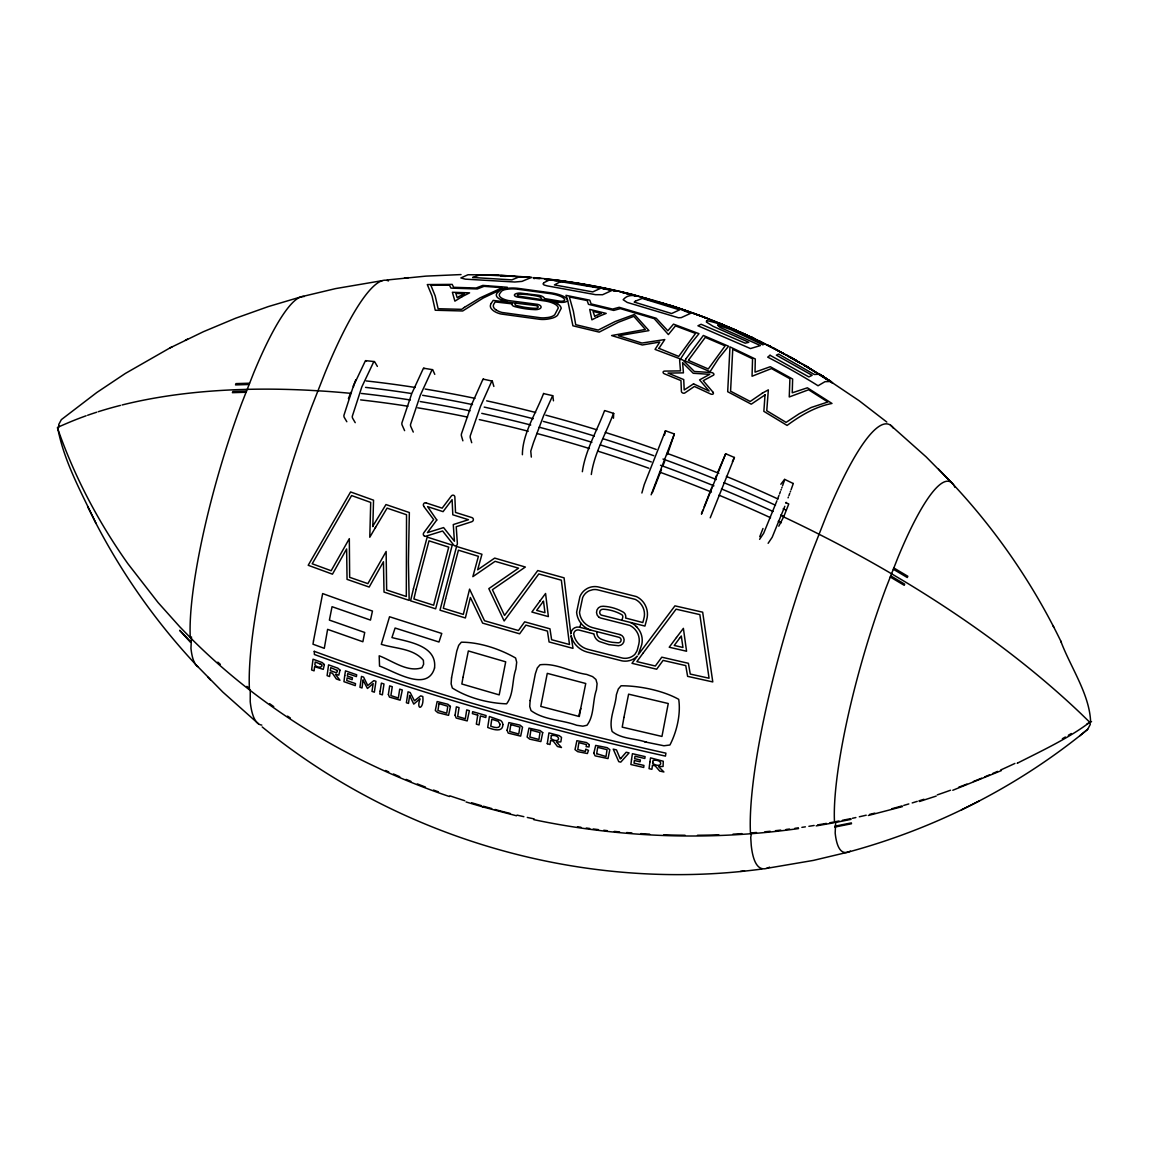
<?xml version="1.0" encoding="UTF-8"?>
<svg xmlns="http://www.w3.org/2000/svg" width="1149" height="1149" viewBox="0 0 1149 1149"><rect width="100%" height="100%" fill="white"/><g stroke="black" fill="none" stroke-linecap="round" stroke-linejoin="round"><path stroke-width="1.5" d="M372.621 526.472L385.978 504.555L409.346 512.54L408.426 561.976L409.159 600.381L384.025 592.08L383.45 561.746L369.188 587.053L347.055 579.369L346.625 548.949L332.463 574.17L308.205 565.279L350.589 491.944L373.54 500.188L372.822 526.529M197.757 666.635A185.348 33.508 -74 0 1 190.964 648.338L191.466 636.934L190.533 637.839L179.775 626.794L158.045 602.521L127.956 563.786C98.34 522.063 74.254 476.347 57.479 427.988M850.361 851.107A185.348 33.508 -74 0 1 835.179 833.054L835.682 821.65L839.029 820.989M582.356 471.708C585.344 450.322 597.049 430.746 604.546 410.624M591.304 474.508C594.292 453.123 605.997 433.546 613.494 413.439M613.451 418.236L613.681 413.539M765.234 394.768L751.274 404.175L727.69 391.708L729.974 346.869L755.295 358.991L755.022 372.147L770.275 366.718L792.638 379.055L792.236 392.8L807.388 387.802L831.977 403.457C815.388 406.645 800.523 415.521 787.094 425.417L763.855 411.342L765.047 394.667M793.284 483.485L791.087 489.747M596.906 631.735L596.834 633.085A6.937 6.837 27.9 0 0 600.668 638.916A46.491 45.859 27.9 0 0 612.345 642.32L618.435 642.837A2.844 2.815 18.6 0 0 619.167 637.336L579.197 627.124A7.296 7.167 44.2 0 0 570.809 633.717M646.442 742.254C635.541 738.333 621.595 739.166 612.13 731.468C608.41 719.432 615.577 706.836 616.367 694.772L618.306 688.983L621.078 685.781C639.103 685.694 662.844 690.448 678.714 699.339C680.94 714.29 676.732 731.87 669.924 744.997L663.935 745.773L644.804 741.881M57.823 428.419C64.057 461.711 81.579 492.835 96.056 523.484C122.641 574.557 156.12 622.011 195.387 664.122M578.651 716.344L580.705 708.56L579.297 716.516L540.777 706.405L547.283 673.357L585.746 683.497L580.705 708.56M665.501 430.918L664.381 435.313M250.252 690.348L250.223 701.694A223.624 40.43 -74 0 0 261.814 725.091M579.9 627.311L580.92 623.246A20.309 19.964 44.2 0 1 576.611 612.216L579.915 596.618A16.187 16.086 66.7 0 1 586.622 588.848L587.527 588.345A16.359 16.287 -63.2 0 1 590.485 587.196L591.505 586.938A15.957 15.928 -58.9 0 1 598.787 587.053L636.388 596.575A19.16 19.16 0 0 1 641.716 600.367L642.607 601.315A18.858 18.858 0 0 1 644.876 604.518L645.479 605.681A19.332 19.274 2.3 0 1 646.657 619.699L644.919 626.076L601.128 615.06A3.188 3.174 56.7 0 1 603.038 609.214A42.14 41.996 42.3 0 1 618.952 613.193L621.394 614.456A2.442 2.427 0 0 1 622.744 617.315L621.896 620.417M641.874 493.007L644.216 484.663L665.429 430.861M651.124 494.817L674.319 434.078L667.339 454.616M375.235 527.908L387.084 508.131L406.531 514.738L406.315 596.489L386.653 589.997L386.136 551.477L367.867 583.635L349.655 577.315L349.325 538.651L331.171 570.737L312.198 563.786L351.608 495.564L370.71 502.415L369.791 537.244L375.565 527.334M756.516 832.494L751.59 832.896L750.728 837.305L751.245 845.348A223.624 40.43 -74 0 0 769.557 867.122M710.24 517.811L734.426 457.489L725.708 453.754M304.212 296.543A185.348 33.508 -74 0 0 253.699 372.894L241.865 402.954A185.348 33.508 -74 0 0 190.246 636.977L190.533 637.839M954.963 487.334A185.348 33.508 -74 0 0 897.915 557.61L886.08 587.67A185.348 33.508 -74 0 0 834.476 821.693L835.007 822.569L851.036 819.366M782.555 485.768L784.767 479.42L793.054 483.413M543.922 393.676L552.669 395.658L543.578 415.78L533.495 442.595L530.766 451.126L531.326 457.087M781.765 487.952L782.024 487.219M790.282 491.916L790.555 491.197M780.947 490.163L781.219 489.417M789.736 493.381L788.918 495.607M780.386 491.643L779.553 493.883M788.07 497.847L788.358 497.1M778.979 495.391L777.514 499.212M786.045 503.176L786.333 502.415M776.925 500.749L763.668 533.28L759.604 539.341M784.839 506.278L772.2 537.244L768.121 543.319M348.406 398.602L350.876 392.34M355.788 379.845L353.332 386.093A3.792 1.724 -83.9 0 1 353.619 386.739M541.423 299.214L541.538 298.697A6.937 2.643 2.4 0 0 537.876 296.284A46.491 17.723 2.4 0 0 526.285 294.489L520.195 294.158A2.844 1.063 0.8 0 0 517.38 295.02A2.844 1.063 0.8 0 0 519.305 296.227L559.046 302.187A7.296 2.873 5.6 0 0 567.678 300.306L572.92 325.799L599.203 332.118L618.176 322.338L633.831 316.348L645.365 329.433L611.598 335.551L642.291 344.987L659.756 342.072L655.059 349.411L680.524 359.005L688.912 346.05L698.98 333.67L673.501 324.133L667.828 330.783L656.223 318.259L619.196 307.3L612.604 309.081L591.117 303.911L589.81 300.176L565.969 295.336L567.462 299.587A21.932 6.837 6.8 0 0 563.972 296.629L563.082 296.155A22.118 6.765 5.3 0 0 551.994 292.966L517.495 288.284A17.077 5.027 2.2 0 0 512.971 288.011L511.836 288.011A16.718 4.811 0.6 0 0 501.826 289.289L507.312 287.264L482.839 285.412L476.088 288.011L453.668 287.307L452.175 284.392L427.299 284.564L432.024 295.896L435.256 310.244L462.702 310.977L483.183 298.036L500.734 289.692L496.914 293.268A19.476 7.167 -0.8 0 0 500.964 299.645L502.817 300.449A19.677 8.89 -0.8 0 0 507.212 301.77M652.359 492.677L661.479 469.51M662.786 466.192L664.74 461.237M701.522 513.517L702.829 510.199M704.136 506.896L711.949 487.032M715.209 478.76L716.502 475.442M717.809 472.138L725.637 453.841L701.493 514.206M759.733 536.755L762.993 528.483M778.792 526.199L783.833 516.49L780.745 515.054M783.833 516.49L788.76 503.98L785.657 502.558M732.387 461.539L734.383 457.46M751.59 832.896L750.943 833.7L750.441 832.766A223.624 40.43 -74 0 1 812.716 550.414L826.246 516.016A223.624 40.43 -74 0 1 893.448 428.275M491.284 303.307L493.194 300.406L536.712 305.648M516.073 302.776L515.14 304.183A2.442 1.106 -0.8 0 0 516.404 305.476L518.817 306.079A42.14 19.332 0.9 0 0 534.644 308.305A3.188 1.479 2.5 0 0 538.019 307.415A3.188 1.479 2.5 0 0 536.727 305.634M762.606 392.987L750.211 401.461L730.577 391.191L732.746 349.296L752.552 358.804L752.049 376.24L771.51 368.57L789.909 378.739L789.248 396.965L808.609 389.77L827.84 402.006L811.223 407.478L799.216 413.726L786.088 422.387L766.756 410.724L768.351 389.856L762.261 393.188M57.45 427.385L67.475 423.076A669.695 308.923 21.5 0 1 86.146 415.78M1091.55 721.615L1086.968 723.971M848.005 852.127C931.983 829.477 1011.508 789.966 1079.672 735.877L1087.658 729.356L1090.286 724.459L1089.755 722.247L1080.922 713.658A669.695 308.923 21.5 0 0 904.68 581.566L890.087 572.906A669.695 308.923 21.5 0 0 829.679 539.657L814.11 531.728A669.695 308.923 21.5 0 0 782.512 516.389M547.599 300.277A20.51 7.942 4 0 1 557.208 303.566L558.357 302.043M780.846 484.26L784.623 479.348M543.621 393.331C536.109 413.08 522.407 433.762 522.393 454.731M300.995 296.873L268.306 306.582L235.488 318.273L203.344 331.731L170.023 347.888L125.327 373.468L96.789 392.513L61.342 419.644L58.714 424.541L59.245 426.753L59.303 425.633M1079.672 735.877L1087.658 729.356M1017.483 763.137L1017.224 763.252C1041.353 751.001 1069.547 737.802 1089.755 722.247L1090.602 721.687C1089.554 694.097 1070.322 666.865 1060.728 641.013M961.44 809.887L978.977 801.112M185.377 340.19L187.56 339.113M170.023 347.888L171.977 346.926M560.525 281.634L554.421 284.909L592.74 291.903L600.668 288.284L560.525 281.634L562.967 281.534M1001.425 770.562L952.78 790.268M919.444 801.514L936.191 796.085M902.539 806.569L868.328 815.488M301.699 296.672L335.594 288.6L382.287 280.643M847.301 852.328L813.406 860.4L766.713 868.357M842.361 820.329L850.691 818.663M834.763 826.217L851.38 822.899L851.452 823.747L834.749 827.079M816.149 825.901L833.628 822.842M798.569 828.573C710.642 840.853 620.589 837.951 533.696 819.639M387.141 279.968L425.977 276.119L461.022 274.568M262.187 726.929C400.125 839.732 585.143 892.859 761.859 869.032M404.462 278.029L408.484 277.613M740.516 871.387L744.538 870.971M249.548 383.206L235.947 383.608L235.531 384.901L249.074 384.498M246.475 391.12L232.931 391.536L232.385 392.671L245.987 392.269M585.818 285.455L587.182 285.541M477.18 275.157L480.167 275.128M496.109 274.913L467.973 274.755L460.878 277.929L465.273 279.15L514.795 282.008L521.962 281.39L531.14 277.527L496.081 274.898L497.732 274.984M500.72 276.133L505.747 276.363M533.667 278.13L539.398 278.69M554.019 280.284L559.146 280.916M544.741 279.221L548.288 279.738M365.827 360.657L374.229 361.576M583.893 284.995L586.507 285.297L583.692 284.851M563.455 281.476L566.974 282.065M582.328 284.32L581.796 284.464M554.033 280.457L556.489 280.686M584.209 284.708L585.789 285.096M583.534 284.507L585.588 284.923M423.794 368.24L432.455 369.662M601.085 287.724L600.094 287.638M249.922 690.046L249.419 689.098A223.624 40.43 -74 0 1 311.681 406.76L325.224 372.362A223.624 40.43 -74 0 1 388.477 280.93M585.171 284.995L584.353 284.837M585.2 284.765L593.717 286.345M609.085 644.632L618.478 645.724A5.774 5.702 18.6 0 0 619.943 634.535M602.32 288.385L604.762 288.873M613.48 290.74L615.979 291.228L602.507 287.982M611.799 290.051L602.737 288.112L604.173 288.672M483.269 379.156L492.102 381.051M635.727 295.896L622.83 292.492L633.286 295.25M640.955 297.031L640.524 297.045M623.404 292.909L624.869 293.268M619.929 634.593L592.697 627.67A17.58 17.321 36.5 0 1 582.227 620.158L581.624 619.124A17.407 17.106 44.2 0 1 579.527 612.36L582.672 597.537A13.199 13.113 66.7 0 1 589.293 590.73L592.683 589.71A12.984 12.955 -58.9 0 1 597.968 589.925L635.253 599.376A16.287 16.287 0 0 1 640.438 603.455L641.774 605.207A16.459 16.416 2.3 0 1 643.785 618.966L642.808 622.557L625.602 618.033A5.3 5.285 23.2 0 0 622.801 611.871L619.756 610.334A44.998 44.854 42.3 0 0 606.672 606.557L603.268 606.241A6.133 6.104 56.7 0 0 598.701 617.013M516.519 815.79L482.795 806.914M608.711 644.56L599.419 641.53A9.924 9.795 27.9 0 1 595.929 638.657L595.211 637.58A9.781 9.637 36.5 0 1 593.99 633.946L578.622 629.954A4.366 4.294 44.2 0 0 573.71 634.033L574.285 636.517A19.002 18.341 34.4 0 0 576.468 641.113A19.16 18.528 28.9 0 0 587.699 649.286L622.313 658.032A14.075 13.644 16.9 0 0 626.894 658.205L627.799 658.061A13.774 13.357 10.7 0 0 634.894 654.341L636.675 651.483A14.161 13.989 9.1 0 0 637.623 648.826L638.873 643.928A16.603 16.388 9.1 0 0 635.081 629.465L634.32 628.647A17.077 16.847 18.6 0 0 629.738 625.386L600.467 617.975A6.118 6.018 36.5 0 1 599.06 617.2L598.744 616.956M641.788 297.246L645.997 298.438M645.12 298.194L641.3 297.289M652.215 299.99L634.751 295.092A623.763 568.698 40.1 0 0 533.653 277.613M645.623 298.28L655.404 301.239C645.451 300.593 631.533 289.649 623.16 299.731L627.239 302.431L678.398 317.756L681.213 317.641L690.463 313.418L680.61 309.34L650.176 299.846M645.637 298.539L648.74 299.358M483.384 806.239L491.7 808.551M495.032 809.485L500.016 810.864A669.695 581.71 -2.8 0 0 510.199 813.449M645.35 298.41L646.298 298.683M471.65 802.778L481.56 805.708M466.063 801.973L482.623 806.871M651.612 299.745L668.833 304.93A624.568 569.43 40.1 0 1 828.989 380.376L829.635 380.764L828.386 380.104A624.568 569.43 40.1 0 0 668.23 304.657M604.676 410.566L613.623 413.367M686.973 311.135L688.036 311.48L683.511 309.857L685.35 310.575M685.594 310.675L673.17 306.424L675.296 307.257M425.92 502.845L442.15 508.16L451.342 496.009A1.996 1.853 -42.8 0 1 454.329 495.722L454.401 495.837A2.384 2.226 -40.6 0 1 454.86 497.144L455.521 512.44L471.98 517.61A2.183 2.097 -52.6 0 1 471.822 521.718L456.225 526.73L457.374 543.621A2.097 1.996 -70.8 0 1 453.826 545.229L442.609 530.996L425.791 536.238A2.025 1.925 -71 0 1 424.627 536.224L424.627 536.224M678.298 308.262L675.914 307.458M449.474 796.559C353.131 763.913 263.279 710.613 191.208 638.528M704.969 317.569L692.258 312.93L695.518 314.165M696.955 314.682L705.414 317.742M665.501 430.774L674.391 433.992M319.882 663.705C325.842 666.449 317.77 669.293 314.855 664.826L315.214 661.996L321.706 664.567M669.853 305.332L656.855 301.498M703.131 316.851L707.54 318.575M694.901 313.892L696.337 314.453M750.599 336.887L752.423 337.591M664.926 303.896L666.793 304.629M662.212 303.092L664.079 303.824M650.822 299.76L652.259 300.32M770.993 346.668L769.988 346.266L771.64 347.357L767.044 344.858L783.776 353.806L773.794 348.147M635.914 295.882L620.115 291.817L621.422 292.349M786.864 355.17L799.934 362.869L789.938 357.224M795.625 360.025L791.015 357.382L796.989 361.016L788.516 356.405M592.41 286.388L593.214 286.719M886.813 422.071L859.093 400.685L819.223 373.942L829.42 380.721M564.044 281.649L565.48 282.223M545.33 279.408L546.651 279.911M533.366 278.259L534.386 278.647M723.769 325.038C723.453 324.894 724.545 325.382 719.892 323.429L736.969 330.725L734.642 329.605M734.728 329.706L728.61 327.077M500.964 299.659L501.854 300.061M750.972 336.93L752.437 337.619M777.93 498.982L772.76 496.583A678.327 312.916 21.5 0 0 726.383 476.433M775.474 505.23L770.304 502.845A678.327 312.916 21.5 0 0 723.927 482.681M783.201 508.806L786.289 510.242M773.018 511.477L767.834 509.093A678.327 312.916 21.5 0 0 721.471 488.928M770.548 517.739L765.378 515.341A678.327 312.916 21.5 0 0 719.001 495.19M778.275 521.316L781.377 522.738M811.309 369.332L803.97 365.253L808.278 367.508M823.373 376.714L821.837 375.536L829.075 380.362M807.029 366.588L806.167 366.071L807.646 366.962M893.778 567.922L907.811 576.267L907.279 577.516L893.304 569.215M890.69 575.85L904.665 584.137L904.249 585.315L890.216 576.985M822.828 376.168L821.966 375.608M495.779 309.67L497.057 310.46A16.287 8.56 -2.6 0 0 502.156 312.499L539.226 317.598A12.984 6.995 0.9 0 0 544.511 317.828L547.929 317.497A13.199 6.219 4.2 0 0 554.752 314.725L558.285 308.004A17.407 6.851 5.6 0 0 556.389 305.131L555.8 304.686A17.58 6.808 4 0 0 545.531 301.081L518.458 297.246A5.774 2.169 0.8 0 1 514.45 294.805A5.774 2.169 0.8 0 1 520.253 293.052L539.211 295.336A9.924 3.777 2.4 0 1 542.615 296.586L543.305 297.045A9.781 3.792 4 0 1 544.425 298.539L559.707 301.11A4.366 1.709 5.6 0 0 564.777 299.932L564.274 298.97A19.002 5.932 6.8 0 0 562.263 297.261A19.16 5.86 5.3 0 0 551.233 293.756L516.806 289.103A14.075 4.136 2.2 0 0 512.239 288.873L511.319 288.887A13.774 3.964 0.6 0 0 504.081 289.864L502.199 290.683A14.161 5.214 -0.8 0 0 501.179 291.674L499.786 293.512A16.603 6.104 -0.8 0 0 503.133 298.884L503.865 299.2A17.077 6.391 0.8 0 0 508.346 300.535L537.445 304.341A6.118 2.37 4 0 1 538.838 304.744L539.14 304.873A6.133 2.858 2.5 0 1 540.59 308.176A6.133 2.858 2.5 0 1 534.342 309.598L530.924 309.411A44.998 20.639 0.9 0 1 517.94 307.386L514.939 306.654A5.3 2.399 -0.8 0 1 512.282 303.867L495.219 301.943L494.142 303.566A16.459 7.325 -2.4 0 0 495.765 309.684M830.196 381.554L832.695 383.177L830.871 381.238M246.906 686.37L249.347 688.28M890.576 425.231L926.137 456.885L950.74 481.819M258.424 723.769L222.863 692.115L195.876 664.668M570.823 633.717L564.073 577.832L537.761 570.55L504.54 615.476L492.404 589.696L525.352 567.032L494.688 558.098L477.639 569.818L481.948 554.263L456.57 546.479L439.995 610.191L465.374 617.961L470.372 597.494L482.623 623.117L519.635 633.817L525.897 625.113L547.427 631.074L549.078 641.961L572.992 648.366L571.082 635.656A21.932 21.17 34.5 0 0 574.816 643.699L575.75 644.862A22.118 21.386 28.9 0 0 587.024 652.029L621.738 660.804A17.077 16.546 16.9 0 0 626.248 661.12L627.383 661.02A16.718 16.201 10.7 0 0 637.221 656.165L631.993 663.318L656.654 669.221L663.102 660.402L685.752 665.601L687.619 676.359L712.782 681.932L702.671 612.187L674.951 605.853L638.255 654.729L641.76 644.589A19.476 19.217 9.1 0 0 637.178 627.426L635.282 625.544A19.677 19.634 23.2 0 0 630.801 622.629M637.192 627.426L636.259 626.449M190.547 641.501L179.646 630.298L190.533 642.363M953.124 484.332L938.604 469.18M816.996 373.109L803.41 364.492L814.483 371.587M763.755 343.393L758.943 340.908L761.155 342.1M207.897 677.178L210.396 679.82M953.613 484.878C997.174 531.57 1033.583 584.87 1061.389 642.348M713.026 392.197L703.217 380.707L713.486 375.163A2.197 1.293 20.7 0 0 712.753 372.922L712.639 372.851A2.025 1.192 18.8 0 0 711.461 372.549L694.341 371.472L683.238 360.384A2.097 1.221 17 0 0 680.94 359.508A2.097 1.221 17 0 0 679.648 360.527L680.481 370.897L664.639 371.098A2.183 1.422 14.1 0 0 663.088 372.219A2.183 1.422 14.1 0 0 664.438 373.827L680.955 380.592L681.4 391.278A2.384 1.709 15.1 0 0 681.845 392.355L681.932 392.455A1.996 1.436 17.3 0 0 684.962 392.886L694.398 386.452L710.757 394.05A2.154 1.408 20.1 0 0 713.069 394.006A2.154 1.408 20.1 0 0 712.94 392.226M423.722 506.336L433.618 519.506L423.737 532.863A2.197 2.054 -71.2 0 0 424.512 536.152M377.375 366.402L374.804 362.021A2.657 1.192 -83.7 0 0 373.784 361.705L361.82 386.926L352.298 416.297A2.657 1.192 -83.7 0 0 352.657 418.293L355.228 422.674M346.826 421.74L344.255 417.374A2.657 1.192 -83.7 0 1 343.91 415.378L353.418 385.992L365.396 360.786A2.657 1.192 -83.7 0 1 366.402 361.102M552.77 395.744L553.473 400.814M87.611 506.652L96.056 523.484M1052.944 625.516L1053.734 627.124M434.782 374.359L432.871 370.079A2.657 1.005 -80.7 0 0 432.038 369.791L420.39 395.041L410.552 424.383A2.657 1.005 -80.7 0 0 410.724 426.351L413.267 432.067M404.606 430.645L402.078 424.943A2.657 1.005 -80.7 0 1 401.891 422.961L411.73 393.633L423.378 368.369A2.657 1.005 -80.7 0 1 424.225 368.671M493.855 386.437L492.404 381.454A2.657 0.79 -77.9 0 0 491.758 381.195L480.426 406.516L470.271 435.787A2.657 0.79 -77.9 0 0 470.257 437.726L471.708 442.71M462.875 440.814L461.424 435.83A2.657 0.79 -77.9 0 1 461.438 433.891L471.593 404.62L482.925 379.299A2.657 0.79 -77.9 0 1 483.571 379.558M557.222 303.566A20.309 7.986 5.6 0 1 561.215 308.305L557.495 315.343A16.187 7.626 4.2 0 1 550.572 318.56L549.639 318.747A16.359 8.919 2.6 0 1 546.651 319.25L545.617 319.35A15.957 8.603 0.9 0 1 538.335 319.12L500.95 313.993A19.16 10.068 -2.6 0 1 495.707 312.111L494.846 311.638A18.858 9.767 -4.2 0 1 492.662 310.072L492.088 309.541A19.332 8.603 -2.4 0 1 491.298 303.307M87.626 415.263A669.695 308.923 21.5 0 1 96.703 412.218M98.24 411.715A669.695 308.923 21.5 0 1 120.458 405.396M122.096 404.979A669.695 308.923 21.5 0 1 235.631 389.726L249.778 389.296A669.695 308.923 21.5 0 1 308.607 390.258L323.831 391.148A669.695 308.923 21.5 0 1 351.335 393.403M501.481 275.789A623.763 568.698 40.1 0 1 513.56 276.349M520.454 276.765A623.763 568.698 40.1 0 1 529.086 277.412M534.256 277.857A623.763 568.698 40.1 0 1 541.165 278.503M544.612 278.862A623.763 568.698 40.1 0 1 635.368 295.307M480.167 275.157A623.763 568.698 40.1 0 1 483.614 275.171M500.863 275.545A623.763 568.698 40.1 0 1 514.666 276.205M519.851 276.536A623.763 568.698 40.1 0 1 531.93 277.455M423.809 506.264A2.154 2.011 -57.1 0 1 425.949 502.731M590.701 630.069A20.51 20.208 36.5 0 1 580.906 623.246M1071.299 733.55A669.695 581.71 -2.8 0 1 1068.34 735.274M1065.367 736.997A669.695 581.71 -2.8 0 1 1062.38 738.706M1014.897 763.439A669.695 581.71 -2.8 0 1 1000.693 769.974M997.519 771.396A669.695 581.71 -2.8 0 1 992.736 773.478M989.533 774.857A669.695 581.71 -2.8 0 1 984.722 776.896M981.505 778.232A669.695 581.71 -2.8 0 1 973.418 781.521M966.912 784.092A669.695 581.71 -2.8 0 1 958.74 787.209M950.525 790.225A669.695 581.71 -2.8 0 1 937.297 794.878M923.954 799.273A669.695 581.71 -2.8 0 1 918.927 800.853M917.247 801.37A669.695 581.71 -2.8 0 1 912.205 802.921M908.83 803.927A669.695 581.71 -2.8 0 1 903.76 805.406M902.066 805.894A669.695 581.71 -2.8 0 1 891.883 808.724M874.806 813.147A669.695 581.71 -2.8 0 1 869.649 814.382M866.217 815.201A669.695 581.71 -2.8 0 1 859.323 816.781M855.876 817.542A669.695 581.71 -2.8 0 1 852.414 818.289M833.327 822.124A669.695 581.71 -2.8 0 1 829.851 822.77M826.361 823.402A669.695 581.71 -2.8 0 1 817.628 824.896M814.138 825.47A669.695 581.71 -2.8 0 1 808.882 826.303M805.377 826.835A669.695 581.71 -2.8 0 1 801.873 827.352M798.354 827.855A669.695 581.71 -2.8 0 1 794.849 828.328M789.564 829.032A669.695 581.71 -2.8 0 1 786.045 829.477M780.76 830.109A669.695 581.71 -2.8 0 1 775.474 830.698M770.175 831.273A669.695 581.71 -2.8 0 1 764.875 831.79M741.866 833.643A669.695 581.71 -2.8 0 1 733.005 834.174M718.814 834.806A669.695 581.71 -2.8 0 1 697.5 835.266M685.077 835.266A669.695 581.71 -2.8 0 1 663.792 834.792M649.616 834.145A669.695 581.71 -2.8 0 1 640.769 833.614M631.936 832.982A669.695 581.71 -2.8 0 1 626.636 832.551M619.584 831.919A669.695 581.71 -2.8 0 1 614.298 831.402M607.261 830.655A669.695 581.71 -2.8 0 1 603.756 830.253M598.485 829.635A669.695 581.71 -2.8 0 1 593.229 828.975M589.724 828.501A669.695 581.71 -2.8 0 1 586.22 828.027M580.977 827.28A669.695 581.71 -2.8 0 1 577.487 826.763M534.156 818.921A669.695 581.71 -2.8 0 1 527.29 817.442M523.858 816.68A669.695 581.71 -2.8 0 1 517.021 815.101M464.771 800.724A669.695 581.71 -2.8 0 1 449.891 795.84M438.415 791.848A669.695 581.71 -2.8 0 1 433.518 790.067M425.403 787.036A669.695 581.71 -2.8 0 1 417.331 783.92M410.925 781.349A669.695 581.71 -2.8 0 1 406.128 779.395M399.766 776.724A669.695 581.71 -2.8 0 1 393.446 773.995M388.721 771.913A669.695 581.71 -2.8 0 1 385.576 770.505M290.338 717.996A669.695 581.71 -2.8 0 1 287.537 716.129M273.721 706.606A669.695 581.71 -2.8 0 1 269.627 703.691M220.292 664.323A669.695 581.71 -2.8 0 1 217.822 662.14M365.54 387.385A678.327 312.916 21.5 0 1 411.17 393.475M422.645 395.313A678.327 312.916 21.5 0 1 472.483 404.606M484.217 407.105A678.327 312.916 21.5 0 1 533.179 418.739M543.362 421.41A678.327 312.916 21.5 0 1 594.363 436.031M602.866 438.674A678.327 312.916 21.5 0 1 653.767 455.708M662.987 459.026A678.327 312.916 21.5 0 1 716.373 479.578M361.332 393.446A678.327 312.916 21.5 0 1 410.337 399.981M420.189 401.561A678.327 312.916 21.5 0 1 470.013 410.854M481.761 413.353A678.327 312.916 21.5 0 1 530.723 425.001M539.197 427.213A678.327 312.916 21.5 0 1 591.907 442.293M600.41 444.922A678.327 312.916 21.5 0 1 651.311 461.955M660.517 465.273A678.327 312.916 21.5 0 1 713.917 485.826M360.614 399.895A678.327 312.916 21.5 0 1 407.881 406.229M417.733 407.809A678.327 312.916 21.5 0 1 467.557 417.101M479.291 419.6A678.327 312.916 21.5 0 1 528.267 431.248M536.741 433.46A678.327 312.916 21.5 0 1 589.437 448.541M597.94 451.184A678.327 312.916 21.5 0 1 648.84 468.218M659.598 472.081A678.327 312.916 21.5 0 1 711.446 492.088M366.244 380.937A678.327 312.916 21.5 0 1 415.263 387.472M425.116 389.051A678.327 312.916 21.5 0 1 474.939 398.344M486.673 400.843A678.327 312.916 21.5 0 1 535.649 412.491M545.818 415.162A678.327 312.916 21.5 0 1 596.819 429.783M605.322 432.426A678.327 312.916 21.5 0 1 656.223 449.46M666.98 453.324A678.327 312.916 21.5 0 1 718.829 473.331M593.861 753.198L595.081 755.841L608.022 758.584L609.817 749.694L607.146 747.654L595.685 745.414L593.861 753.055M324.363 664.553L323.271 669.35L314.611 666.679L314.079 670.858L311.623 669.953L313.031 659.21L322.251 662.571L324.363 664.553M337.461 670.499L336.571 672.84L330.338 670.643L330.754 667.641L337.461 670.499M340.003 670.154L338.826 675.095L335.479 674.42L339.96 680.251L336.341 678.958L332.492 673.343L330.108 672.481L329.576 676.531L327.106 675.641L328.557 664.869L337.863 668.172L340.003 670.154M388.376 694.484L389.468 697.098L400.154 700.172L402.308 689.989L399.708 689.141L398.344 698.018L392.355 696.064L390.904 695.59L392.269 686.729L389.669 685.867L388.376 694.484M589.207 744.624L589.02 746.951L586.134 746.649L586.45 744.581L578.852 742.671L577.789 749.579L585.387 751.489L585.746 749.148L588.489 750.383L587.383 753.529L577.703 751.661L575.017 749.622L576.87 740.703L586.564 742.57L589.207 744.624M542.716 732.631L540.863 741.579L529.703 739.137L527.118 737.055L528.971 728.121L540.116 730.563L542.716 732.631M507.082 730.218L508.188 733.091L520.669 736.121L522.522 727.188L519.966 725.091L508.878 722.592L507.082 730.218M450.408 706.42L448.57 715.339L437.783 712.639L435.313 710.484L437.151 701.551L447.909 704.265L450.408 706.42M455.09 715.181L456.167 718.053L467.198 720.911L469.381 710.685L466.709 709.895L465.345 718.771L457.69 716.502L459.054 707.626L456.368 706.822L455.09 715.181M502.845 724.689C502.86 733.148 492.031 729.184 487.707 727.432L489.402 716.502L500.792 720.567A5.458 4.409 29.6 0 1 502.688 723.525L502.845 724.689M530.12 700.531L529.732 706.491L531.01 710.585C543.951 720.164 561.832 719.748 576.669 725.263L582.873 726.182L586.981 725.263C594.536 715.425 592.353 701.149 596.446 689.817L597.092 683.684L595.943 679.49L592.597 676.617L586.651 674.42C571.082 672.251 555.829 662.729 540.03 664.783L537.301 667.957L535.362 673.745L530.12 700.531M451.528 677.896L451.126 683.856L452.333 688.007C467.787 697.888 488.44 703.26 506.594 703.834C513.962 694.183 511.894 680.265 515.858 669.149L516.691 662.255L515.614 658.018C499.887 648.984 479.607 642.176 461.352 642.205L458.695 645.336L456.771 651.11L451.528 677.896M409.633 695.504L408.498 703.418L406.387 702.743L408.039 691.827L410.164 692.517L414.459 700.804L420.692 695.849L422.789 696.524C424.383 709.235 415.751 711.504 419.988 698.793L413.755 704.093L409.633 695.504M434.537 668.014C427.399 692.876 393.734 671.002 379.529 666.075L379.184 655.806C392.369 660.761 407.55 672.711 421.97 667.727L423.622 664.266L423.392 660.33C413.482 648.309 395.242 648.697 381.31 644.33L389.54 616.754L441.776 633.472L438.975 642.018L395.098 628.029L391.938 637.566C407.895 641.731 437.238 645.365 434.537 668.014M500.03 724.301C500.188 729.543 493.539 727.216 490.752 726.154L491.815 719.231L498.278 721.299L500.03 724.301M363.055 680.122L362.021 687.964L359.939 687.26L361.504 676.416L363.587 677.12L367.766 685.493L373.885 680.625L375.953 681.314L374.359 692.186L371.974 691.368L373.181 683.554L367.436 688.481L363.055 680.122M344.729 675.669L343.953 681.673L355.256 685.637L355.515 683.612L346.768 680.553L347.099 677.896L352.154 679.662L352.427 677.809L347.357 676.043L347.73 673.616L356.405 676.617L356.693 674.765L345.476 670.858L344.729 675.669M380.161 691.124L379.788 693.996L382.373 694.858L383.981 683.985L381.396 683.124L380.161 691.124M547.269 743.705L549.983 744.538L550.615 740.416L553.244 741.119L557.452 746.491L561.473 747.525L556.533 741.981L560.841 741.881L561.545 737.399L559.161 735.59L548.935 732.89L547.269 743.705M596.704 753.701L606.011 756.559L607.045 749.665L597.681 747.367L596.704 753.701M631.548 759.374L630.887 764.516L643.699 767.46L643.957 765.435L634.033 763.151L634.377 760.494L640.094 761.816L640.352 759.977L634.636 758.656L635.024 756.214L644.804 758.484L645.092 756.616L632.424 753.687L631.548 759.374M649.932 761.902L649.056 768.667L651.914 769.299L652.431 765.248L655.189 765.866L659.698 771.051L663.892 771.97L658.621 766.642L663.074 766.455L663.275 761.256L650.549 757.866L649.932 761.902M652.819 762.261L652.675 763.424C662.686 769.629 663.849 758.785 653.106 760.394L652.819 762.261M313.505 640.883L312.988 644.201L324.291 648.338L327.609 629.365L362.869 641.76L364.721 632.467L329.39 620.101L332.047 606.701L370.481 620.087L372.463 611.038L371.443 610.708A668.287 136.975 13.8 0 1 325.526 594.622L322.654 593.573L313.505 640.883M314.252 651.325L314.409 654.499A624.568 128.013 13.8 0 0 473.445 706.736L506.924 716.33A623.763 127.855 13.8 0 0 662.442 755.439L665.458 756.114L665.917 753.155L662.901 752.494A623.763 127.855 13.8 0 1 507.37 713.385L473.905 703.777A624.568 128.013 13.8 0 1 314.883 651.555L314.252 651.325M439.004 703.605L437.941 710.527L446.731 713.199L447.794 706.276L439.004 703.605M477.725 715.166L476.332 724.143L479.047 724.933L480.426 715.956L485.783 717.507L486.084 715.54L472.684 711.676L472.383 713.63L477.725 715.166M510.802 724.588L509.739 731.511L518.774 734.01L519.851 727.102L510.802 724.588M530.91 730.103L529.833 737.026L538.924 739.482L539.987 732.559L530.91 730.103M551.376 735.504L550.902 738.548C560.324 744.854 561.617 734.297 551.376 735.504M463.033 677.278L461.841 684L499.197 694.886L505.704 661.824L468.347 650.952L463.033 677.278M623.936 717.45L622.212 727.145L661.953 736.437L668.258 703.518L628.604 694.168L623.936 717.45M413.482 588.547L410.566 600.826L435.643 608.826L452.232 545.114L427.184 537.1L413.482 588.547M416.139 589.394L413.884 598.945L433.633 605.236L448.728 547.139L429.008 540.834L416.139 589.394M445.597 598.73L443.327 608.266L463.32 614.399L469.582 589.135L484.519 620.747L518.429 630.528L524.676 621.839L549.969 628.833L551.621 639.72L569.487 644.517L561.344 580.188L538.795 573.954L504.152 620.977L488.813 588.633L518.544 568.181L495.104 561.33L472.857 576.654L478.415 556.317L458.422 550.184L445.597 598.73M658.952 348.362L678.714 356.42L695.533 333.425L675.468 325.899L668.388 334.56L654.226 318.646L620.316 308.621L613.724 310.417L588.475 304.327L587.168 300.564L569.358 296.945L573.38 311.235L575.706 324.679L598.227 330.079L615.203 321.519L634.406 314.481L648.955 330.61L618.464 335.752L641.932 343.048L664.768 339.573L658.952 348.362M686.212 358.531L684.876 360.815L710.068 371.673L718.599 358.488L728.552 346.237L703.346 335.465L686.212 358.531M688.912 359.608L688.452 360.398L708.301 368.958L725.134 345.863L705.285 337.375L688.912 359.608M543.865 282.711L543.046 283.932L544.037 284.981L547.283 285.9L595.555 294.675L602.579 294.733L611.842 290.496L582.155 284.105L559.161 280.586L549.05 280.126L543.865 282.711M643.138 653.049L636.891 661.609L655.332 666.018L661.795 657.185L688.395 663.303L690.262 674.061L709.062 678.226L699.842 614.614L676.086 609.185L643.138 653.049M540.059 600.87L531.858 612.044L548.375 616.611L545.574 593.487L540.059 600.87M543.046 601.717L536.669 610.392L544.971 612.69L543.491 601.099L543.046 601.717M436.792 519.98L427.428 532.633L443.6 527.592L454.415 541.251L453.281 524.562L468.476 519.721L452.807 514.781L452.103 499.643L443.069 511.65L427.572 506.608L436.792 519.98M676.459 637.508L669.206 647.232L686.571 651.239L683.382 628.359L676.459 637.508M679.547 638.298L674.233 645.451L682.951 647.462L681.3 635.986L679.547 638.298M621.293 757.823L620.288 758.972L616.496 749.909L613.236 749.134L618.765 761.672L620.747 762.146L629.077 752.897L626.205 752.222L621.293 757.823M706.621 320.585L706.42 322.079L713.026 326.273L748.789 342.301L745.213 343.178L701.091 324.277L697.946 325.77L750.469 348.564L760.379 345.562L719.935 327.336L717.579 325.023L730.879 329.662L763.008 344.901L762.649 343.45C744.466 335.005 726.441 324.593 706.649 320.585M472.67 277.483L511.836 279.868L519.678 276.679L480.296 274.755L472.67 277.483M635.325 301.21L634.234 302.086L671.634 313.533L679.576 309.871L642.19 298.41L635.325 301.21M770.031 355.271L767.704 357.152L768.724 357.655A668.287 609.286 40.1 0 1 815.144 383.924L818.045 385.762L824.982 381.683L829.98 381.511L818.533 374.258L814.296 374.473L778.634 354.079L776.394 355.17L812.099 375.321L808.867 376.915L770.031 355.271M464.455 307.343L461.639 309.34L438.128 308.736L435.184 295.896L430.875 285.297L449.46 285.167L450.939 288.112L477.28 288.959L484.045 286.331L502.343 287.681L480.138 297.821L464.455 307.343M693.536 383.852L684.215 389.971L683.727 379.572L668 373.08L683.425 372.865L682.607 362.624L693.264 373.281L709.737 374.315L699.569 379.902L709.134 391.033L693.536 383.852M458.982 296.571L457.173 297.692L455.866 293.412L464.512 293.742L458.982 296.571M462.042 296.701L454.889 301.139L452.39 292.277L469.582 292.851L462.042 296.701M594.651 316.133L593.028 311.393L601.315 313.433L594.651 316.133M597.638 316.865L591.907 319.824L589.724 309.411L606.198 313.404L597.638 316.865M755.037 338.941L740.502 332.291L755.037 338.941"/></g></svg>
